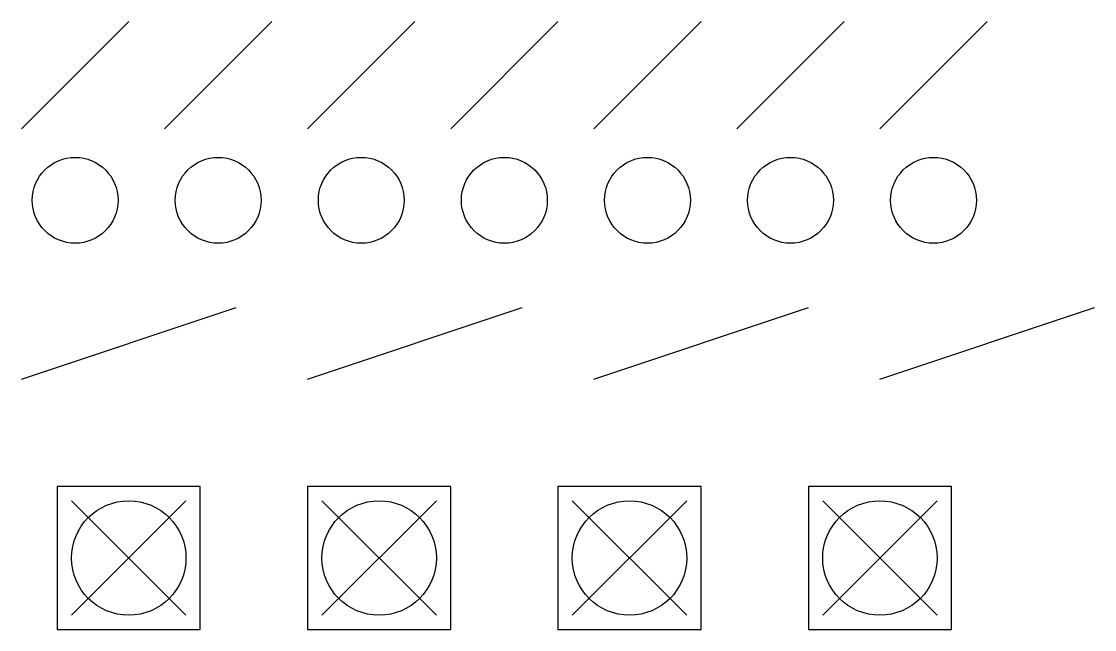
# Model space of a CAD drawing. Header units: millimetres. Extents: x 0 to 15, y -7 to 1.5.
import ezdxf

# ---------------------------------------------------------------- set-up
doc = ezdxf.new("R2010")
doc.units = ezdxf.units.MM
doc.layers.get('0').update_dxf_attribs({"linetype": 'CONTINUOUS'})
doc.layers.add('BLUE', color=5, linetype='CONTINUOUS')
doc.layers.add('RED', color=1, linetype='CONTINUOUS')

# ---------------------------------------------------------------- blocks, each defined once
blk = doc.blocks.new('MIX')
at = {"color": 0}
blk.add_line((-0.8, -0.8), (0.8, 0.8), dxfattribs=at)
blk.add_line((-0.8, 0.8), (0.8, -0.8))
at = {"color": 3}
blk.add_lwpolyline([(-1, -1), (1, -1), (1, 1), (-1, 1)], close=True, dxfattribs=at)
at = {"color": 0}
blk.add_circle((0, 0), 0.8, dxfattribs=at)

msp = doc.modelspace()

# ---------------------------------------------------------------- linework, layer by layer
at = {"color": 1}
msp.add_line((0, 0), (1.5, 1.5), dxfattribs=at)
at = {"color": 2}
msp.add_line((2, 0), (3.5, 1.5), dxfattribs=at)
at = {"color": 3}
msp.add_line((4, 0), (5.5, 1.5), dxfattribs=at)
at = {"color": 4}
msp.add_line((6, 0), (7.5, 1.5), dxfattribs=at)
at = {"color": 5}
msp.add_line((8, 0), (9.5, 1.5), dxfattribs=at)
at = {"color": 6}
msp.add_line((10, 0), (11.5, 1.5), dxfattribs=at)
at = {"color": 7}
msp.add_line((12, 0), (13.5, 1.5), dxfattribs=at)
at = {"true_color": 0xff8000}
msp.add_line((0, -3.5), (3, -2.5), dxfattribs=at)
at = {"true_color": 0x000000}
msp.add_line((4, -3.5), (7, -2.5), dxfattribs=at)
at = {"color": 1}
msp.add_circle((0.75, -1), 0.6, dxfattribs=at)
at = {"color": 2}
msp.add_circle((2.75, -1), 0.6, dxfattribs=at)
at = {"color": 3}
msp.add_circle((4.75, -1), 0.6, dxfattribs=at)
at = {"color": 4}
msp.add_circle((6.75, -1), 0.6, dxfattribs=at)
at = {"color": 5}
msp.add_circle((8.75, -1), 0.6, dxfattribs=at)
at = {"color": 6}
msp.add_circle((10.75, -1), 0.6, dxfattribs=at)
at = {"color": 7}
msp.add_circle((12.75, -1), 0.6, dxfattribs=at)
at = {"layer": 'BLUE'}
msp.add_line((12, -3.5), (15, -2.5), dxfattribs=at)
at = {"layer": 'RED'}
msp.add_line((8, -3.5), (11, -2.5), dxfattribs=at)

# ---------------------------------------------------------------- block references
at = {"color": 1}
msp.add_blockref('MIX', (1.5, -6), dxfattribs=at)
at = {"color": 5}
msp.add_blockref('MIX', (5, -6), dxfattribs=at)
at = {"layer": 'BLUE', "true_color": 0xc8c800}
msp.add_blockref('MIX', (12, -6), dxfattribs=at)
at = {"layer": 'RED'}
msp.add_blockref('MIX', (8.5, -6), dxfattribs=at)

doc.saveas('drawing.dxf')
